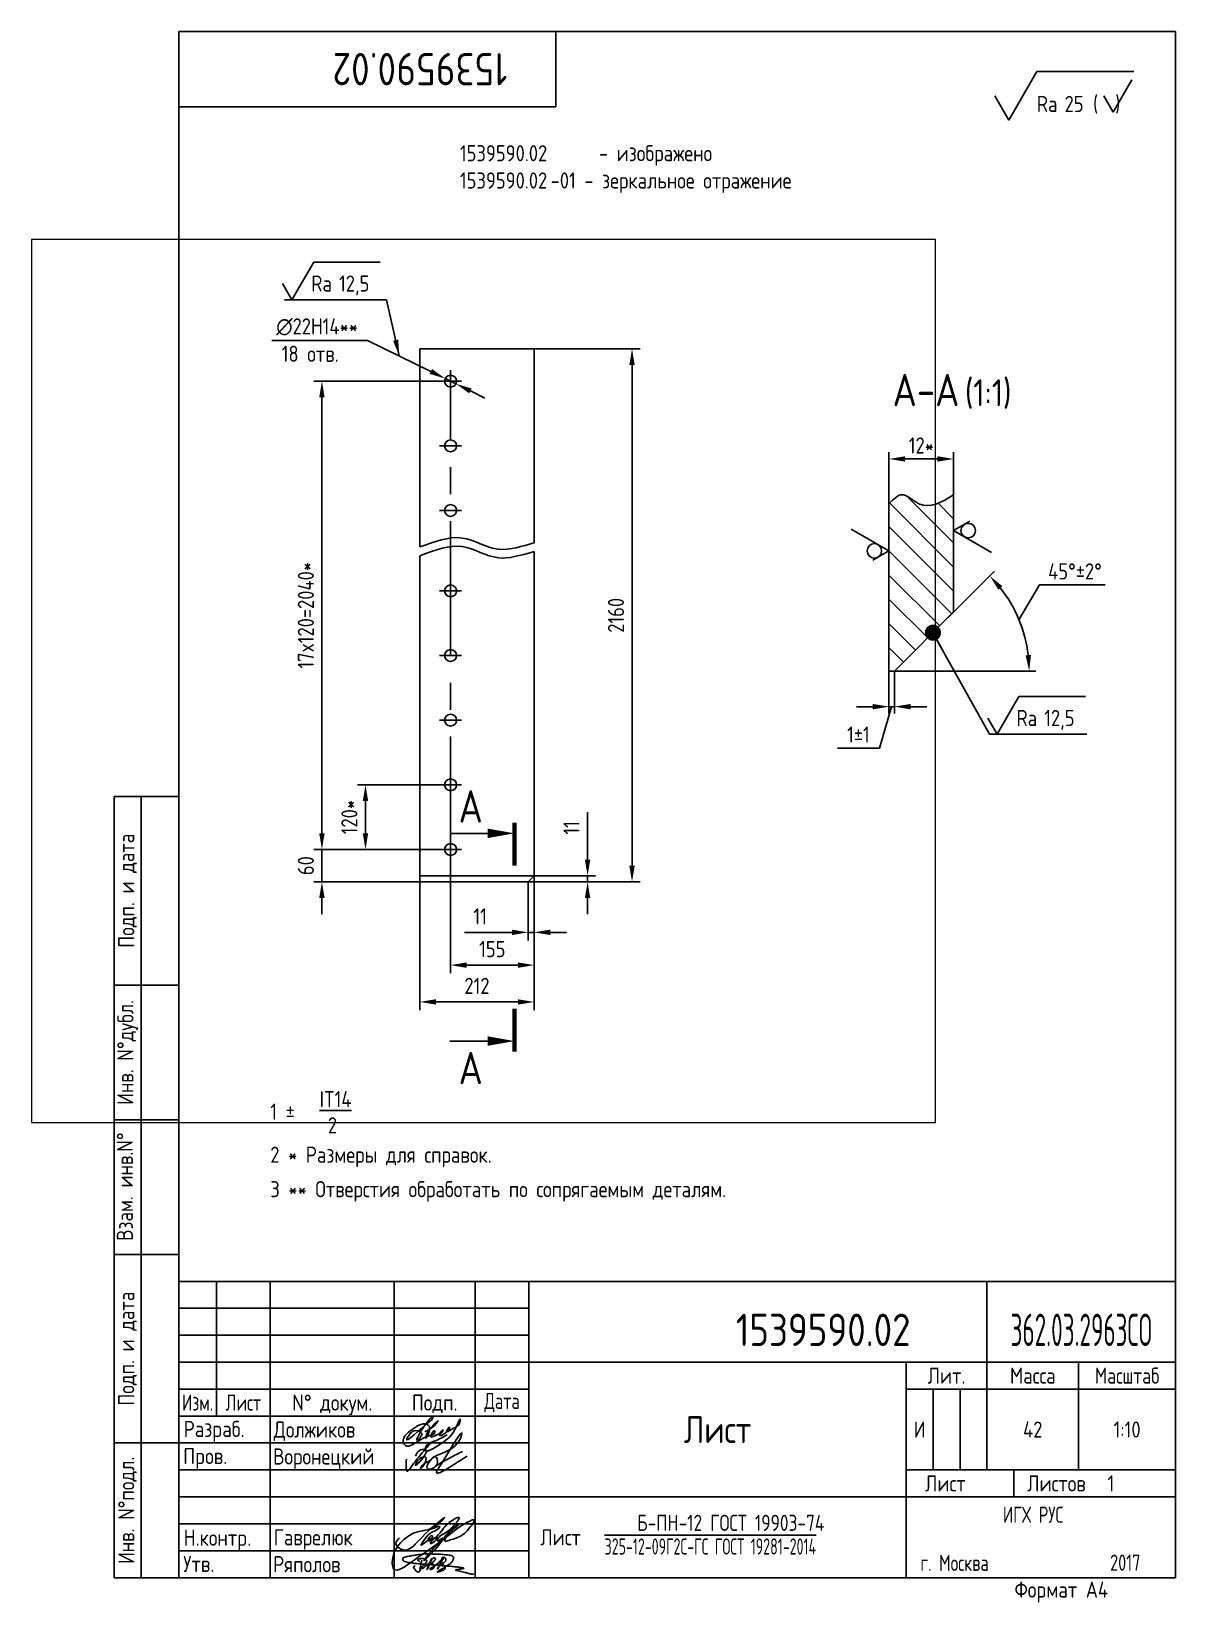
# Paper-space layout 'A4_protect' of a CAD drawing. Header units: millimetres. Extents: x -18 to 194, y 0 to 292.
# The model-space entities are those that its viewports show. They can reach past a viewport. Long polylines and large blocks are cut down to what shows.
import ezdxf
from ezdxf.enums import TextEntityAlignment as Align

# ---------------------------------------------------------------- set-up
doc = ezdxf.new("R2010")
doc.units = ezdxf.units.MM
doc.header["$LTSCALE"] = 2
doc.linetypes.add('CENTER', pattern=[2, 1.25, -0.25, 0.25, -0.25])
doc.layers.add('AM_VIEWS', color=1, linetype='Continuous', lineweight=25, plot=False)
for name, color, linetype in [('Bord', 1, 'Continuous'), ('Cen', 5, 'CENTER'), ('Cont', 6, 'Continuous'), ('Dim', 7, 'Continuous'), ('Hatch', 2, 'Continuous'), ('Text', 3, 'Continuous'), ('Textb', 6, 'Continuous'), ('Vporti', 7, 'Continuous')]:
    doc.layers.add(name, color=color, linetype=linetype)
doc.layers.get('Vporti').off()
doc.styles.add('Style1', font='romans.shx', dxfattribs={"width": 0.8})
doc.dimstyles.new('Anqular$2', dxfattribs={"dimtxt": 3, "dimasz": 3, "dimexe": 1.25, "dimexo": 0, "dimgap": 1, "dimtad": 2, "dimtoh": 1, "dimtxsty": 'Style1', "dimcen": 2.5, "dimclrt": 3, "dimadec": 0, "dimazin": 0, "dimtfac": 1, "dimtmove": 1, "dimatfit": 3, "dimfxl": 1, "dimarcsym": 0})
doc.dimstyles.new('DIA_2', dxfattribs={"dimscale": 2, "dimtxt": 3, "dimasz": 3, "dimexe": 0.18, "dimexo": 0.0625, "dimgap": 1, "dimtad": 1, "dimtih": 1, "dimtoh": 1, "dimdec": 0, "dimdsep": 46, "dimtxsty": 'Style1', "dimcen": 0, "dimclrt": 3, "dimadec": 0, "dimazin": 0, "dimtfac": 1, "dimtdec": 0, "dimtmove": 0, "dimatfit": 3, "dimfxl": 1, "dimtolj": 1, "dimarcsym": 0})
doc.dimstyles.new('Lin', dxfattribs={"dimtxt": 3, "dimasz": 3, "dimexe": 1.25, "dimexo": 0, "dimgap": 1, "dimtad": 1, "dimtoh": 1, "dimdec": 3, "dimtxsty": 'Style1', "dimcen": 2.5, "dimclrt": 3, "dimadec": 0, "dimazin": 0, "dimtfac": 1, "dimtdec": 3, "dimtmove": 0, "dimatfit": 3, "dimldrblk": 'DOT', "dimfxl": 1, "dimarcsym": 0})
doc.dimstyles.new('Lin$0', dxfattribs={"dimtxt": 3, "dimasz": 3, "dimexe": 1.25, "dimexo": 0, "dimgap": 1, "dimtad": 1, "dimtoh": 1, "dimtxsty": 'Style1', "dimcen": 2.5, "dimclrt": 3, "dimadec": 0, "dimazin": 0, "dimtfac": 1, "dimtmove": 0, "dimatfit": 3, "dimldrblk": 'NONE', "dimfxl": 1, "dimarcsym": 0})
doc.dimstyles.new('LIN10', dxfattribs={"dimscale": 10, "dimtxt": 3, "dimasz": 3, "dimexe": 1.5, "dimexo": 0, "dimgap": 1.48, "dimtad": 1, "dimdec": 1, "dimzin": 12, "dimdsep": 46, "dimtxsty": 'Style1', "dimcen": 0, "dimclrt": 3, "dimadec": 0, "dimazin": 0, "dimtfac": 1, "dimtdec": 1, "dimtmove": 0, "dimatfit": 0, "dimfxl": 1, "dimtolj": 1, "dimtzin": 12, "dimarcsym": 0})

# ---------------------------------------------------------------- blocks, each defined once
blk = doc.blocks.new('A4')
at = {"layer": 'Bord'}
for p, q in [((20, 55), (85, 55)), ((20, 50), (85, 50)), ((20, 45), (85, 45)), ((160, 40), (160, 25)), ((165, 40), (165, 25)), ((20, 30), (85, 30)), ((20, 25), (85, 25)), ((20, 20), (85, 20)), ((20, 15), (85, 15)), ((20, 10), (85, 10))]:
    blk.add_line(p, q, dxfattribs=at)
at = {"layer": 'Cont'}
for p, q in [((205, 292), (20, 292)), ((20, 292), (20, 5)), ((90, 278), (90, 292)), ((205, 292), (205, 5)), ((20, 278), (90, 278)), ((8, 5), (8, 150)), ((8, 150), (20, 150)), ((13, 5), (13, 150)), ((8, 115), (20, 115)), ((20, 90), (8, 90)), ((20, 65), (8, 65)), ((205, 60), (20, 60)), ((20, 60), (205, 60)), ((27, 60), (27, 35)), ((37, 60), (37, 5)), ((60, 5), (60, 60)), ((75, 60), (75, 5)), ((85, 5), (85, 60)), ((170, 60), (170, 25)), ((85, 45), (205, 45)), ((155, 5), (155, 45)), ((187, 25), (187, 45)), ((20, 40), (85, 40)), ((205, 40), (155, 40)), ((85, 35), (20, 35)), ((20, 30), (8, 30)), ((155, 25), (205, 25)), ((175, 25), (175, 20)), ((205, 20), (85, 20)), ((20, 5), (8, 5)), ((205, 5), (20, 5))]:
    blk.add_line(p, q, dxfattribs=at)
at = {"layer": 'Text', "style": 'Style1', "width": 0.8}
for s, p in [('Подп. и дата', (10.5, 132.5)), ('Инв. N%%dдубл.', (10.5, 102.5)), ('Взам. инв.N%%d ', (10, 78.38)), ('Подп. и дата', (10.5, 47.5)), ('Инв. N%%dподл.', (10.5, 17.5))]:
    blk.add_text(s, height=3, rotation=90, dxfattribs=at).set_placement(p, align=Align.MIDDLE)
at = {"layer": 'Text', "style": 'Style1'}
for s, width, p in [('Лит.', 0.8, (162.5, 42.5)), ('Масса', 0.8, (178.5, 42.5)), ('Масштаб', 0.75, (196, 42.5)), ('Изм.', 0.7, (23.5, 37.5)), ('Лист', 0.7, (32, 37.5)), ('N%%d докум.', 0.8, (48.5, 37.5)), ('Подп.', 0.8, (67.5, 37.5)), ('Лист', 0.8, (162.27, 22.5)), ('Листов', 0.8, (182.9, 22.5))]:
    blk.add_text(s, height=3, dxfattribs=dict(at, width=width)).set_placement(p, align=Align.MIDDLE_CENTER)
at = {"layer": 'Text', "style": 'Style1', "width": 0.7}
for s, p in [('Дата', (80, 37.5)), ('ИГХ РУС', (178.57, 16.69))]:
    blk.add_text(s, height=3, dxfattribs=at).set_placement(p, align=Align.MIDDLE)
at = {"layer": 'Text', "style": 'Style1'}
for s, width, p in [('Разpаб.', 0.8, (20.92, 31.1)), ('Пpов.', 0.8, (20.84, 26.08)), ('Н.контp.', 0.8, (20.92, 10.92)), ('Утв.', 0.8, (20.84, 6.06)), ('г. Москва', 0.7, (157.64, 6.25)), ('Фоpмат А4', 0.8, (175.11, 1.29))]:
    blk.add_text(s, height=3, dxfattribs=dict(at, width=width)).set_placement(p)
for tag, p, width in [('ФИО', (39, 31), 0.8), ('ФИО', (39, 26), 0.8), ('ГОСТ_СОРТАМЕНТА', (98.19, 14), 0.8), ('ФИО', (39, 11), 0.8), ('ФИО', (39, 6), 0.8), ('2017', (192.85, 6.29), 0.7)]:
    blk.add_attdef(tag, p, '', height=3, dxfattribs=dict(at, width=width))
at = {"layer": 'Text', "style": 'Style1', "width": 0.8}
for tag, p in [('И', (157.49, 32.5)), ('700', (178.5, 32.5)), ('1:20', (196, 32.5))]:
    blk.add_attdef(tag, text='', height=3, dxfattribs=at).set_placement(p, align=Align.MIDDLE)
blk.add_attdef('Сборочный_чертеж', text='', height=3, dxfattribs=at).set_placement((120, 21.3), align=Align.CENTER)
for tag, p in [('1', (171.12, 22.5)), ('2', (193, 22.5))]:
    blk.add_attdef(tag, text='', height=3, dxfattribs=at).set_placement(p, align=Align.MIDDLE_CENTER)
blk.add_attdef('ЛИСТ', text='', height=3, dxfattribs=at).set_placement((85.99, 12.5), align=Align.MIDDLE_LEFT)
at = {"layer": 'Text', "style": 'Style1', "width": 0.7}
blk.add_attdef('%%OГОСТ_ТЕХ._ТРЕБОВАНИЙ', text='', height=3, dxfattribs=at).set_placement((98.19, 8), align=Align.BOTTOM_LEFT)
at = {"layer": 'Textb', "style": 'Style1', "width": 0.8}
blk.add_attdef('1234567', (81, 290), '', height=6, rotation=180, dxfattribs=at)
blk.add_attdef('1234567', (123.4, 48), '', height=6, dxfattribs=at)
for tag, height, p in [('123ХЯ', 6, (183.62, 48)), ('НАИМЕНОВАНИЕ', 5, (120, 30))]:
    blk.add_attdef(tag, text='', height=height, dxfattribs=at).set_placement(p, align=Align.CENTER)
blk = doc.blocks.new('A$C314368CF')
at = {"layer": 'Text'}
for q in [(7.18, 6), (1.98, 3)]:
    blk.add_line((3.72, 0), q, dxfattribs=at)
at = {"layer": 'Text', "style": 'Style1', "width": 0.8}
blk.add_text('(  )', height=3, dxfattribs=at).set_placement((0, 0))
blk = doc.blocks.new('sherISO_17')
at = {"layer": 'Cont'}
for p, q in [((-30.94, -16.46), (-25.74, -7.46)), ((-25.74, -7.46), (-7.72, -7.46)), ((-30.94, -16.46), (-33.54, -11.96))]:
    blk.add_line(p, q, dxfattribs=at)
blk.add_blockref('A$C314368CF', (-15.31, -14.96))
at = {"layer": 'Textb', "style": 'Style1', "width": 0.8}
blk.add_text('Ra', height=3, dxfattribs=at).set_placement((-25.74, -14.96))
blk.add_attdef('25', (-20.6, -14.96), '', height=3, dxfattribs=at)
blk = doc.blocks.new('ZNAK22')
at = {"layer": 'Text', "style": 'Style1', "width": 0.8}
for s, p in [(' - изображено', (21.01, 5.57)), ('-01 - зеркальное отражение', (13.64, 0.51))]:
    blk.add_text(s, height=3, dxfattribs=at).set_placement(p)
for p in [(13.01, 5.57), (13.01, 0.51)]:
    blk.add_attdef('000000', text='', height=3, dxfattribs=at).set_placement(p, align=Align.RIGHT)
blk = doc.blocks.new('*D16')
at = {"layer": 'Defpoints', "color": 0, "transparency": 16777216}
for p in [(1587.76, -303.92), (1734.67, -303.92), (1734.67, -423.92)]:
    blk.add_point(p, dxfattribs=at)
at = {"layer": 'Dim', "color": 0, "lineweight": -2, "transparency": 16777216}
for p, q in [((1734.67, -303.92), (1572.76, -303.92)), ((1587.76, -393.92), (1587.76, -333.92)), ((1734.67, -423.92), (1572.76, -423.92))]:
    blk.add_line(p, q, dxfattribs=at)
at = {"layer": 'Dim', "color": 0, "transparency": 16777216}
for points in [[(1582.76, -333.92), (1592.76, -333.92), (1587.76, -303.92)], [(1582.76, -393.92), (1592.76, -393.92), (1587.76, -423.92)]]:
    blk.add_solid(points, dxfattribs=at)
at = {"layer": 'Dim', "color": 3, "transparency": 16777216, "insert": (1557.96, -363.92), "char_height": 30, "attachment_point": 5, "rotation": 90, "style": 'Style1'}
blk.add_mtext('\\A1;120*', dxfattribs=at)
blk = doc.blocks.new('*D17')
at = {"layer": 'Defpoints', "color": 0, "transparency": 16777216}
for p in [(1506.94, 445.32), (1734.67, 445.32), (1688.67, -423.92)]:
    blk.add_point(p, dxfattribs=at)
at = {"layer": 'Dim', "color": 0, "lineweight": -2, "transparency": 16777216}
for p, q in [((1734.67, 445.32), (1491.94, 445.32)), ((1506.94, -393.92), (1506.94, 415.32)), ((1688.67, -423.92), (1491.94, -423.92))]:
    blk.add_line(p, q, dxfattribs=at)
at = {"layer": 'Dim', "color": 0, "transparency": 16777216}
for points in [[(1501.94, 415.32), (1511.94, 415.32), (1506.94, 445.32)], [(1501.94, -393.92), (1511.94, -393.92), (1506.94, -423.92)]]:
    blk.add_solid(points, dxfattribs=at)
at = {"layer": 'Dim', "color": 3, "transparency": 16777216, "insert": (1477.14, 10.7), "char_height": 30, "attachment_point": 5, "rotation": 90, "style": 'Style1'}
blk.add_mtext('\\A1;17x120=2040*', dxfattribs=at)
blk = doc.blocks.new('*D18')
at = {"layer": 'Defpoints', "color": 0, "transparency": 16777216}
for p in [(1900.67, 505.32), (1889.67, -483.92), (2082.46, -483.92)]:
    blk.add_point(p, dxfattribs=at)
at = {"layer": 'Dim', "color": 0, "lineweight": -2, "transparency": 16777216}
for p, q in [((1900.67, 505.32), (2097.46, 505.32)), ((2082.46, 475.32), (2082.46, -453.92)), ((1889.67, -483.92), (2097.46, -483.92))]:
    blk.add_line(p, q, dxfattribs=at)
at = {"layer": 'Dim', "color": 0, "transparency": 16777216}
for points in [[(2077.46, 475.32), (2087.46, 475.32), (2082.46, 505.32)], [(2077.46, -453.92), (2087.46, -453.92), (2082.46, -483.92)]]:
    blk.add_solid(points, dxfattribs=at)
at = {"layer": 'Dim', "color": 3, "transparency": 16777216, "insert": (2052.66, 10.7), "char_height": 30, "attachment_point": 5, "rotation": 90, "style": 'Style1'}
blk.add_mtext('\\A1;2160', dxfattribs=at)
blk = doc.blocks.new('*D19')
at = {"layer": 'Defpoints', "color": 0, "transparency": 16777216}
for p in [(1506.94, -423.92), (1734.67, -423.92), (1688.67, -483.92)]:
    blk.add_point(p, dxfattribs=at)
at = {"layer": 'Dim', "color": 0, "lineweight": -2, "transparency": 16777216}
for p, q in [((1506.94, -393.92), (1506.94, -363.92)), ((1734.67, -423.92), (1491.94, -423.92)), ((1506.94, -483.92), (1506.94, -423.92)), ((1688.67, -483.92), (1491.94, -483.92)), ((1506.94, -513.92), (1506.94, -543.92))]:
    blk.add_line(p, q, dxfattribs=at)
at = {"layer": 'Dim', "color": 0, "transparency": 16777216}
for points in [[(1501.94, -393.92), (1511.94, -393.92), (1506.94, -423.92)], [(1501.94, -513.92), (1511.94, -513.92), (1506.94, -483.92)]]:
    blk.add_solid(points, dxfattribs=at)
at = {"layer": 'Dim', "color": 3, "transparency": 16777216, "insert": (1477.14, -453.92), "char_height": 30, "attachment_point": 5, "rotation": 90, "style": 'Style1'}
blk.add_mtext('\\A1;60', dxfattribs=at)
blk = doc.blocks.new('*D20')
at = {"layer": 'Defpoints', "color": 0, "transparency": 16777216}
for p in [(1745.67, -464.42), (1900.67, -472.92), (1745.67, -638.59)]:
    blk.add_point(p, dxfattribs=at)
at = {"layer": 'Dim', "color": 0, "lineweight": -2, "transparency": 16777216}
for p, q in [((1745.67, -464.42), (1745.67, -653.59)), ((1900.67, -472.92), (1900.67, -653.59)), ((1870.67, -638.59), (1775.67, -638.59))]:
    blk.add_line(p, q, dxfattribs=at)
at = {"layer": 'Dim', "color": 0, "transparency": 16777216}
for points in [[(1775.67, -633.59), (1775.67, -643.59), (1745.67, -638.59)], [(1870.67, -633.59), (1870.67, -643.59), (1900.67, -638.59)]]:
    blk.add_solid(points, dxfattribs=at)
at = {"layer": 'Dim', "color": 3, "transparency": 16777216, "insert": (1823.17, -608.79), "char_height": 30, "attachment_point": 5, "style": 'Style1'}
blk.add_mtext('\\A1;155', dxfattribs=at)
blk = doc.blocks.new('*D21')
at = {"layer": 'Defpoints', "color": 0, "transparency": 16777216}
for p in [(1900.67, -472.92), (1688.67, -483.92), (1900.67, -706.89)]:
    blk.add_point(p, dxfattribs=at)
at = {"layer": 'Dim', "color": 0, "lineweight": -2, "transparency": 16777216}
for p, q in [((1900.67, -472.92), (1900.67, -721.89)), ((1688.67, -483.92), (1688.67, -721.89)), ((1718.67, -706.89), (1870.67, -706.89))]:
    blk.add_line(p, q, dxfattribs=at)
at = {"layer": 'Dim', "color": 0, "transparency": 16777216}
for points in [[(1718.67, -701.89), (1718.67, -711.89), (1688.67, -706.89)], [(1870.67, -701.89), (1870.67, -711.89), (1900.67, -706.89)]]:
    blk.add_solid(points, dxfattribs=at)
at = {"layer": 'Dim', "color": 3, "transparency": 16777216, "insert": (1794.67, -677.09), "char_height": 30, "attachment_point": 5, "style": 'Style1'}
blk.add_mtext('\\A1;212', dxfattribs=at)
blk = doc.blocks.new('*D22')
at = {"layer": 'Defpoints', "color": 0, "transparency": 16777216}
for p in [(1735.8, 450.18), (1755.53, 440.46)]:
    blk.add_point(p, dxfattribs=at)
at = {"layer": 'Dim', "color": 0, "lineweight": -2, "transparency": 16777216}
for p, q in [((1413.83, 521.08), (1591.83, 521.08)), ((1591.83, 521.08), (1708.88, 463.43)), ((1755.53, 440.46), (1735.8, 450.18)), ((1782.45, 427.2), (1809.36, 413.95))]:
    blk.add_line(p, q, dxfattribs=at)
at = {"layer": 'Dim', "color": 0, "transparency": 16777216}
for points in [[(1711.09, 467.92), (1706.67, 458.94), (1735.8, 450.18)], [(1784.66, 431.69), (1780.24, 422.72), (1755.53, 440.46)]]:
    blk.add_solid(points, dxfattribs=at)
at = {"layer": 'Dim', "color": 3, "transparency": 16777216, "insert": (1497.83, 546.08), "char_height": 30, "attachment_point": 5, "style": 'Style1'}
blk.add_mtext('\\A1;∅22H14**', dxfattribs=at)
blk = doc.blocks.new('sherISO_01')
at = {"layer": 'Text'}
blk.add_line((4.041, 7), (16.364, 7), dxfattribs=at)
blk.add_lwpolyline([(-1.732, 3), (0, 0), (4.041, 7)], dxfattribs=at)
at = {"layer": 'Text', "style": 'Style1', "width": 0.8}
blk.add_text('Ra', height=3, dxfattribs=at).set_placement((3.584, 1.5))
blk.add_attdef('12,5', (8.727, 1.5), '', height=3, dxfattribs=at)
blk = doc.blocks.new('sherISO_09')
at = {"layer": 'Text'}
for q in [(4.04, 7), (-1.73, 3)]:
    blk.add_line((0, 0), q, dxfattribs=at)
blk.add_circle((0, 2.71), 1.35, dxfattribs=at)
blk = doc.blocks.new('razrez03')
at = {"layer": 'Text', "const_width": 0.8}
blk.add_lwpolyline([(0, 1.997), (0, -6.003)], dxfattribs=at)
at = {"layer": 'Text'}
blk.add_lwpolyline([(0, 0, 0, 1.76, 0), (5, 0, 1.76, 1.76, 0)], format="xyseb", dxfattribs=at)
blk.add_lwpolyline([(12, 0), (5, 0)], dxfattribs=at)
at = {"layer": 'Textb', "style": 'Style1', "width": 0.8}
blk.add_attdef('A', (6.5, 2), '', height=6, dxfattribs=at)
blk = doc.blocks.new('*D23')
at = {"layer": 'Defpoints', "color": 0, "transparency": 16777216}
for p in [(2656.55, 104), (2657.55, 104), (2657.55, 97.42)]:
    blk.add_point(p, dxfattribs=at)
at = {"layer": 'Dim', "color": 0, "lineweight": -2, "transparency": 16777216}
for p, q in [((2656.55, 104), (2656.55, 96.17)), ((2657.55, 104), (2657.55, 96.17)), ((2653.55, 97.42), (2650.55, 97.42)), ((2657.05, 97.42), (2654.8, 89.75)), ((2656.55, 97.42), (2657.55, 97.42)), ((2656.55, 97.42), (2657.55, 97.42)), ((2660.55, 97.42), (2663.55, 97.42)), ((2654.8, 89.75), (2646.97, 89.75))]:
    blk.add_line(p, q, dxfattribs=at)
at = {"layer": 'Dim', "color": 0, "transparency": 16777216}
for points in [[(2653.55, 97.92), (2653.55, 96.92), (2656.55, 97.42)], [(2660.55, 97.92), (2660.55, 96.92), (2657.55, 97.42)]]:
    blk.add_solid(points, dxfattribs=at)
at = {"layer": 'Dim', "color": 3, "transparency": 16777216, "insert": (2650.88, 92.25), "char_height": 3, "attachment_point": 5, "style": 'Style1'}
blk.add_mtext('1%%p1', dxfattribs=at)
blk = doc.blocks.new('_Dot')
at = {"color": 0, "linetype": 'ByBlock', "lineweight": -2}
blk.add_line((-0.5, 0), (-1, 0), dxfattribs=at)
at = {"color": 0, "linetype": 'ByBlock', "const_width": 0.5}
blk.add_lwpolyline([(-0.25, 0, 1), (0.25, 0, 1)], format="xyb", close=True, dxfattribs=at)
blk = doc.blocks.new('*D24')
at = {"layer": 'Defpoints', "color": 0, "transparency": 16777216}
for p in [(2667.55, 114), (2681.73, 110.47), (2655.55, 104), (2657.55, 104), (2657.55, 104)]:
    blk.add_point(p, dxfattribs=at)
at = {"layer": 'Dim', "color": 0, "lineweight": -2, "transparency": 16777216}
for p, q in [((2667.55, 114), (2676.13, 122.57)), ((2680.67, 113.57), (2684.48, 120.04)), ((2684.48, 120.04), (2696.68, 120.04)), ((2657.55, 104), (2683.83, 104))]:
    blk.add_line(p, q, dxfattribs=at)
blk.add_arc((2657.55, 104), 25.02, 6.8732, 38.1268, dxfattribs=at)
at = {"layer": 'Dim', "color": 0, "transparency": 16777216}
for points in [[(2676.87, 119.11), (2677.61, 119.78), (2675.25, 121.69)], [(2682.9, 107.02), (2681.9, 106.96), (2682.58, 104)]]:
    blk.add_solid(points, dxfattribs=at)
at = {"layer": 'Dim', "color": 3, "transparency": 16777216, "insert": (2691.08, 122.54), "char_height": 3, "attachment_point": 5, "style": 'Style1'}
blk.add_mtext('45°%%p2%%d', dxfattribs=at)
blk = doc.blocks.new('ZNAK02')
at = {"layer": 'Textb', "style": 'Style1', "width": 0.8}
blk.add_attdef('А-А', text='', height=6, dxfattribs=at).set_placement((13.92, -0.06), align=Align.RIGHT)
blk.add_attdef('SC(1)', (14.94, -0.06), '', height=5, dxfattribs=at)
blk = doc.blocks.new('*D26')
at = {"layer": 'Defpoints', "color": 0, "transparency": 16777216}
for p in [(2668.55, 143.4), (2656.55, 135.05), (2668.55, 135.05)]:
    blk.add_point(p, dxfattribs=at)
at = {"layer": 'Dim', "color": 0, "lineweight": -2, "transparency": 16777216}
for p, q in [((2656.55, 135.05), (2656.55, 144.65)), ((2659.55, 143.4), (2665.55, 143.4)), ((2668.55, 135.05), (2668.55, 144.65))]:
    blk.add_line(p, q, dxfattribs=at)
at = {"layer": 'Dim', "color": 0, "transparency": 16777216}
for points in [[(2659.55, 143.9), (2659.55, 142.9), (2656.55, 143.4)], [(2665.55, 143.9), (2665.55, 142.9), (2668.55, 143.4)]]:
    blk.add_solid(points, dxfattribs=at)
at = {"layer": 'Dim', "color": 3, "transparency": 16777216, "insert": (2662.55, 145.9), "char_height": 3, "attachment_point": 5, "style": 'Style1'}
blk.add_mtext('12*', dxfattribs=at)
blk = doc.blocks.new('_None')
blk = doc.blocks.new('*D27')
at = {"layer": 'Defpoints', "color": 0, "transparency": 16777216}
for p in [(1889.67, -483.92), (1900.67, -483.92), (1900.67, -577.71)]:
    blk.add_point(p, dxfattribs=at)
at = {"layer": 'Dim', "color": 0, "lineweight": -2, "transparency": 16777216}
for p, q in [((1889.67, -483.92), (1889.67, -592.71)), ((1900.67, -483.92), (1900.67, -592.71)), ((1859.67, -577.71), (1771.49, -577.71)), ((1900.67, -577.71), (1889.67, -577.71)), ((1930.67, -577.71), (1960.67, -577.71))]:
    blk.add_line(p, q, dxfattribs=at)
at = {"layer": 'Dim', "color": 0, "transparency": 16777216}
for points in [[(1859.67, -572.71), (1859.67, -582.71), (1889.67, -577.71)], [(1930.67, -572.71), (1930.67, -582.71), (1900.67, -577.71)]]:
    blk.add_solid(points, dxfattribs=at)
at = {"layer": 'Dim', "color": 3, "transparency": 16777216, "insert": (1800.58, -547.91), "char_height": 30, "attachment_point": 5, "style": 'Style1'}
blk.add_mtext('\\A1;11', dxfattribs=at)
blk = doc.blocks.new('*D28')
at = {"layer": 'Defpoints', "color": 0, "transparency": 16777216}
for p in [(1900.67, -472.92), (1999.95, -472.92), (1900.67, -483.92)]:
    blk.add_point(p, dxfattribs=at)
at = {"layer": 'Dim', "color": 0, "lineweight": -2, "transparency": 16777216}
for p, q in [((1999.95, -442.92), (1999.95, -354.74)), ((1900.67, -472.92), (2014.95, -472.92)), ((1999.95, -483.92), (1999.95, -472.92)), ((1900.67, -483.92), (2014.95, -483.92)), ((1999.95, -513.92), (1999.95, -543.92))]:
    blk.add_line(p, q, dxfattribs=at)
at = {"layer": 'Dim', "color": 0, "transparency": 16777216}
for points in [[(1994.95, -442.92), (2004.95, -442.92), (1999.95, -472.92)], [(1994.95, -513.92), (2004.95, -513.92), (1999.95, -483.92)]]:
    blk.add_solid(points, dxfattribs=at)
at = {"layer": 'Dim', "color": 3, "transparency": 16777216, "insert": (1970.15, -383.83), "char_height": 30, "attachment_point": 5, "rotation": 90, "style": 'Style1'}
blk.add_mtext('\\A1;11', dxfattribs=at)

msp = doc.modelspace()

# ---------------------------------------------------------------- hatches: boundary and pattern name
at = {"layer": 'Hatch'}
h = msp.add_hatch(dxfattribs=at)
h.set_pattern_fill('ANSI31', color=256, angle=-90, style=0)
h.set_pattern_definition([(315, (2430.2635, 1371.895), (2.245064, 2.245064), [])])
edge = h.paths.add_edge_path()
edge.add_spline(control_points=[(2668.5548, 136.7289), (2666.3544, 135.4115), (2662.9722, 133.3865), (2659.0902, 137.768), (2657.3449, 135.8941), (2656.5548, 135.0458)], knot_values=[0, 0, 0, 0, 6.65376529, 10.22741478, 13.1833121, 13.1833121, 13.1833121, 13.1833121], degree=3, periodic=0)
edge.add_line((2656.5548, 135.0458), (2656.5548, 103.9952))
edge.add_line((2656.5548, 103.9952), (2657.5548, 103.9952))
edge.add_line((2657.5548, 103.9952), (2668.5548, 114.9952))
edge.add_line((2668.5548, 114.9952), (2668.5548, 136.7289))

# ---------------------------------------------------------------- linework, layer by layer
at = {"layer": 'Bord'}
for points, knots in [([(1688.6651, 137.6109), (1714.9826, 146.5299), (1764.2796, 167.7999), (1833.1735, 121.916), (1878.4665, 139.4342), (1900.6651, 144.9513)], [0.03185764, 0.03185764, 0.03185764, 0.03185764, 80.75799337, 151.24607191, 218.99962633, 218.99962633, 218.99962633, 218.99962633]), ([(1688.6651, 121.4151), (1718.4418, 131.9683), (1765.9494, 150.709), (1830.6592, 107.6307), (1873.2408, 121.5518), (1900.6651, 128.9772)], [5.308887, 5.308887, 5.308887, 5.308887, 80.72770985, 151.21578838, 210.98178303, 210.98178303, 210.98178303, 210.98178303]), ([(2656.5548, 135.0458), (2657.3449, 135.8941), (2659.0902, 137.768), (2662.9722, 133.3865), (2666.3544, 135.4115), (2668.5548, 136.7289)], [0, 0, 0, 0, 2.95589732, 6.52954681, 13.1833121, 13.1833121, 13.1833121, 13.1833121])]:
    msp.add_open_spline(points, degree=3, knots=knots, dxfattribs=at)
at = {"layer": 'Cen'}
for p, q in [((1745.6651, -464.4152), (1745.6651, 465.8158)), ((1725.1651, 445.3158), (1766.1651, 445.3158)), ((1725.1651, 325.3158), (1766.1651, 325.3158)), ((1725.1651, 205.3158), (1766.1651, 205.3158)), ((1725.1651, 56.0848), (1766.1651, 56.0848)), ((1725.1651, -63.9152), (1766.1651, -63.9152)), ((1725.1651, -183.9152), (1766.1651, -183.9152)), ((1725.1651, -303.9152), (1766.1651, -303.9152)), ((1725.1651, -423.9152), (1766.1651, -423.9152))]:
    msp.add_line(p, q, dxfattribs=at)
at = {"layer": 'Cont'}
for p, q in [((1688.6651, 505.3158), (1688.6651, 137.6109)), ((1688.6651, 505.3158), (1900.6651, 505.3158)), ((1900.6651, 505.3158), (1900.6651, 144.9513)), ((2656.5548, 135.0458), (2656.5548, 103.9952)), ((2668.5548, 136.7289), (2668.5548, 114.9952)), ((1900.6651, 128.9772), (1900.6651, -472.9152)), ((1688.6651, -483.9152), (1688.6651, 121.4151)), ((2657.5548, 103.9952), (2668.5548, 114.9952)), ((2656.5548, 103.9952), (2657.5548, 103.9952)), ((2656.5548, 103.9952), (2657.5548, 103.9952)), ((1900.6651, -472.9152), (1688.6651, -472.9152)), ((1889.6651, -483.9152), (1900.6651, -472.9152)), ((1688.6651, -483.9152), (1889.6651, -483.9152))]:
    msp.add_line(p, q, dxfattribs=at)
for centre in [(1745.6651, 445.3158), (1745.6651, 325.3158), (1745.6651, 205.3158), (1745.6651, 56.0848), (1745.6651, -63.9152), (1745.6651, -183.9152), (1745.6651, -303.9152), (1745.6651, -423.9152)]:
    msp.add_circle(centre, 11, dxfattribs=at)

# ---------------------------------------------------------------- block references
for p, rotation in [((2668.5548, 130.1017), 270), ((2656.5548, 126.3448), 90)]:
    msp.add_blockref('sherISO_09', p, dxfattribs=dict(rotation=rotation))
at = {"layer": 'Dim'}
msp.add_blockref('sherISO_01', (2676.6398, 92.3172), dxfattribs=at).add_auto_attribs({'12,5': '12,5'})
ref = msp.add_blockref('razrez03', (1864.3744, -393.9543), dxfattribs=dict(at, xscale=-10, yscale=10, zscale=10))
ref.add_attrib('A', 'A', (1760.5173, -373.9543), dxfattribs={"layer": 'Textb', "height": 60, "style": 'Style1', "width": 0.8})
ref = msp.add_blockref('razrez03', (1864.3744, -779.5207), dxfattribs=dict(at, xscale=10, yscale=10, zscale=10, rotation=180))
ref.add_attrib('A', 'A', (1760.5173, -859.5207), dxfattribs={"layer": 'Textb', "height": 60, "style": 'Style1', "width": 0.8})
at = {"layer": 'Hatch', "xscale": 10, "yscale": 10, "zscale": 10}
msp.add_blockref('sherISO_01', (1451.4, 596.4852), dxfattribs=at).add_auto_attribs({'12,5': '12,5'})
at = {"layer": 'Textb'}
msp.add_blockref('ZNAK02', (2655.7052, 153.257, 0), dxfattribs=at).add_auto_attribs({'А-А': 'A-A', 'SC(1)': '(1:1)'})

# ---------------------------------------------------------------- texts
at = {"layer": 'Hatch', "color": 3, "style": 'Style1', "width": 0.8}
msp.add_text('18 отв.', height=30, dxfattribs=at).set_placement((1432.3335, 481.141))

# ---------------------------------------------------------------- dimensions: what is measured, and where the dimension line sits
at = {"layer": 'Dim'}
dim = msp.add_diameter_dim_2p(p1=(1755.5333, 440.4558), p2=(1735.7969, 450.1757), text='<>H14**', dimstyle='DIA_2', override={"dimscale": 10}, dxfattribs=at)
dim.commit()
dim.dimension.update_dxf_attribs({"geometry": '*D22', "text_midpoint": (1497.8329, 521.0761), "dimtype": 163})
for base, p1, p2, text, picture, middle in [((2082.4559, -483.9152), (1900.6651, 505.3158), (1889.6651, -483.9152), '2160', '*D18', (2052.6559, 10.7003)), ((1506.9373, 445.3158), (1688.6651, -423.9152), (1734.6651, 445.3158), '17x120=2040*', '*D17', (1477.1373, 10.7003)), ((1587.7586, -303.9152), (1734.6651, -423.9152), (1734.6651, -303.9152), '<>*', '*D16', (1557.9586, -363.9152))]:
    dim = msp.add_linear_dim(base=base, p1=p1, p2=p2, angle=90, text=text, dimstyle='LIN10', dxfattribs=at)
    dim.commit()
    dim.dimension.update_dxf_attribs({"geometry": picture, "text_midpoint": middle})
dim = msp.add_linear_dim(base=(2668.5548, 143.4012), p1=(2656.5548, 135.0458), p2=(2668.5548, 135.0458), text='<>*', dimstyle='Lin$0', dxfattribs=at)
dim.commit()
dim.dimension.update_dxf_attribs({"geometry": '*D26', "text_midpoint": (2662.5548, 145.9012)})
dim = msp.add_angular_dim_2l(base=(2681.7253, 110.4716), line1=((2655.5548, 103.9952), (2657.5548, 103.9952)), line2=((2657.5548, 103.9952), (2667.5548, 113.9952)), text='<>%%p2%%d', dimstyle='Anqular$2', override={"dimtmove": 1}, dxfattribs=at)
dim.commit()
dim.dimension.update_dxf_attribs({"geometry": '*D24', "text_midpoint": (2691.078, 122.5438), "dimtype": 162})
dim = msp.add_linear_dim(base=(2657.5548, 97.4167), p1=(2656.5548, 103.9952), p2=(2657.5548, 103.9952), text='<>%%p1', dimstyle='Lin', override={"dimtp": 1, "dimtm": 2, "dimtmove": 1}, dxfattribs=at)
dim.commit()
dim.dimension.update_dxf_attribs({"geometry": '*D23', "text_midpoint": (2653.7978, 89.7533), "dimtype": 160})
dim = msp.add_linear_dim(base=(1999.9544, -472.9152), p1=(1900.6651, -483.9152), p2=(1900.6651, -472.9152), angle=90, dimstyle='LIN10', dxfattribs=at)
dim.commit()
dim.dimension.update_dxf_attribs({"geometry": '*D28', "text_midpoint": (1970.1544, -383.8295)})
dim = msp.add_linear_dim(base=(1506.9373, -423.9152), p1=(1688.6651, -483.9152), p2=(1734.6651, -423.9152), angle=90, dimstyle='LIN10', dxfattribs=at)
dim.commit()
dim.dimension.update_dxf_attribs({"geometry": '*D19', "text_midpoint": (1506.9373, -453.9152), "dimtype": 160})
for base, p1, p2, picture, middle in [((1745.6651, -638.5852), (1900.6651, -472.9152), (1745.6651, -464.4152), '*D20', (1823.1651, -638.5852)), ((1900.6651, -577.7129), (1889.6651, -483.9152), (1900.6651, -483.9152), '*D27', (1800.5794, -577.7129))]:
    dim = msp.add_linear_dim(base=base, p1=p1, p2=p2, dimstyle='LIN10', dxfattribs=at)
    dim.commit()
    dim.dimension.update_dxf_attribs({"geometry": picture, "text_midpoint": middle, "dimtype": 160})
dim = msp.add_linear_dim(base=(1900.6651, -706.8894), p1=(1688.6651, -483.9152), p2=(1900.6651, -472.9152), dimstyle='LIN10', dxfattribs=at)
dim.commit()
dim.dimension.update_dxf_attribs({"geometry": '*D21', "text_midpoint": (1794.6651, -677.0894)})

# ---------------------------------------------------------------- leaders
for points, dimstyle in [([(1650.3583, 492.2531), (1627.0608, 596.4852), (1437.7543, 596.4852)], 'LIN10'), ([(2664.7079, 111.1483), (2675.2273, 92.3335), (2693.3007, 92.3335)], 'Lin')]:
    msp.add_leader(points, dimstyle=dimstyle, dxfattribs=at)

psp = doc.layouts.new('A4_protect')

# ---------------------------------------------------------------- linework, layer by layer
at = {"layer": 'Cont'}
psp.add_line((194.24, 292), (194.24, 5), dxfattribs=at)
at = {"layer": 'Text'}
for points, knots in [([(53.45, 30.75), (53.87, 31.66), (54.4, 32.84), (56.67, 35.41), (56.22, 34.25), (54.72, 33.22), (50.51, 29.11), (52.16, 31.85), (53.14, 32.53), (54.7, 31.84), (54.07, 31.04), (53.55, 30.35), (53.38, 30.61), (53.42, 30.7), (53.45, 30.75)], [0, 0, 0, 0, 4.062617, 5.226919, 5.800291, 6.663227, 11.774431, 12.938639, 14.11351, 15.354081, 16.396133, 16.918576, 17.03251, 17.182794, 17.182794, 17.182794, 17.182794]), ([(59.09, 31.53), (58.33, 31.11), (57.02, 30.39), (55.15, 29.8), (54.82, 27.87), (59.75, 30.97), (60.08, 31.58), (61.49, 34.61), (61.46, 33.17), (60.58, 33.05), (58.39, 31.57), (59.7, 33.32), (59.17, 31.81), (56.65, 30.7), (58.54, 32.87), (57.99, 31.67), (57.26, 31.7), (55.4, 30.46), (56.74, 32.72), (56.86, 31.63), (54.95, 31.19), (53.68, 30.35), (51.53, 29), (50.48, 30.74), (51.99, 32.15), (53.4, 33.12), (54.67, 33.75), (55.64, 33.34), (56.05, 32.35), (54.75, 30.04), (55.44, 32.32), (56.05, 32.77), (57.7, 34.59), (56.71, 33.13), (55.98, 32.59), (55.17, 32.2), (54.93, 32.08)], [0, 0, 0, 0, 2.703743, 4.672825, 5.02799, 7.955933, 13.437489, 13.883188, 14.189441, 16.413959, 17.478513, 18.47964, 18.959294, 20.910841, 22.003091, 22.470554, 23.533771, 24.710748, 26.01626, 26.201331, 27.488187, 30.382065, 32.258784, 33.069724, 35.439902, 37.010787, 38.612861, 39.32109, 39.818865, 41.83144, 42.782113, 44.494961, 45.867914, 46.467245, 48.290622, 49.101188, 49.101188, 49.101188, 49.101188]), ([(53.18, 27.56), (53.34, 27.93), (53.65, 28.68), (56.16, 29.24), (54.35, 26.79), (52.83, 25.46), (53.88, 27.45), (56.03, 27.53), (53.56, 24.23), (54.62, 26.44), (55.78, 26.33), (56.75, 27.83), (57.59, 26.46), (56.76, 25.12), (54.73, 25.12), (56.31, 27.52), (58.71, 28.19), (61.08, 29.48), (62.58, 33.91), (58.79, 27.37), (56.13, 23.23), (59.6, 25.5), (62.74, 27.56)], [0, 0, 0, 0, 1.213353, 2.399709, 5.497648, 5.861317, 7.611627, 8.43806, 10.837371, 11.583123, 13.461301, 14.534506, 15.162086, 17.217848, 17.944717, 20.123775, 21.948027, 26.460707, 27.144718, 34.52243, 35.159468, 41.304292, 41.304292, 41.304292, 41.304292]), ([(51.49, 27), (51.45, 26.55), (51.38, 25.88), (51.54, 24.34), (52.87, 26.24), (54, 27.67), (55.38, 29.28), (56.19, 30.22)], [0, 0, 0, 0, 1.523947, 2.237958, 3.351836, 5.856423, 9.374056, 9.374056, 9.374056, 9.374056]), ([(61.92, 28.45), (61.15, 28.06), (59.43, 27.18), (57.76, 26.23), (56.84, 25.7)], [0, 0, 0, 0, 2.587978, 5.77327, 5.77327, 5.77327, 5.77327]), ([(50.23, 12.37), (49.89, 12.06), (49.01, 11.25), (51.4, 9.39), (54.53, 12.65), (56.03, 14.26), (58.92, 16.48), (57.02, 14.4), (55.6, 13.88), (52.91, 13.5), (50.61, 11.83), (48.87, 9.79), (48.73, 5.27), (54.88, 9.64), (58.63, 12.25), (61.92, 14.95), (64.59, 16.08), (62.27, 12.75), (60.98, 12.44), (57.66, 11.37), (59.93, 13.81), (62, 15.52), (59.31, 13.72), (58.21, 11.62), (53.42, 6.49), (56.02, 9.97), (59.14, 13.19), (57.01, 11.39), (57.56, 12.72), (58.72, 13.25), (59.9, 14.1), (62.16, 16.95), (58.54, 14.84), (58.25, 13.54), (55.2, 10.94), (56.82, 11.63), (57.42, 12.85), (56.36, 12.07), (55.06, 11.54), (56.12, 13.19), (56.47, 12.47), (55.4, 12.01), (53.6, 10.26), (55.09, 12.5), (56, 13.46), (57.16, 13.77), (58.12, 14.81), (56.87, 14.33), (55.83, 13.92)], [0, 0, 0, 0, 1.17994, 3.087717, 5.863103, 12.338328, 12.854096, 14.088578, 16.834551, 19.302558, 21.570562, 25.210018, 27.650956, 31.348291, 40.129863, 44.562748, 45.223917, 46.979401, 51.214655, 52.099288, 55.323111, 56.227801, 58.471865, 60.028126, 65.752911, 68.466223, 71.038525, 71.934922, 72.780229, 73.495807, 76.028152, 77.999346, 80.11892, 83.1954, 85.334448, 86.270878, 87.060466, 88.110212, 88.803314, 89.989889, 90.197567, 90.706974, 92.884587, 94.19917, 96.055742, 97.375783, 97.753899, 99.636325, 99.636325, 99.636325, 99.636325]), ([(53.98, 7.99), (53.93, 8), (53.85, 8.03), (53.75, 8.12), (53.66, 8.19), (53.6, 8.31), (53.68, 8.39), (53.8, 8.46), (53.97, 8.51), (54.17, 8.54), (54.41, 8.57), (54.63, 8.54), (54.86, 8.49), (55.06, 8.4), (55.26, 8.25), (55.27, 8.04), (55.19, 7.88), (55.09, 7.72), (54.98, 7.56), (54.84, 7.4), (54.7, 7.24), (54.56, 7.14), (54.44, 7.04), (54.3, 6.98), (54.16, 6.92), (54.05, 6.86), (53.97, 6.83), (53.93, 6.77), (54, 6.72), (54.08, 6.71), (54.21, 6.69), (54.36, 6.69), (54.53, 6.74), (54.73, 6.81), (54.91, 6.96), (55.07, 7.13), (55.25, 7.27), (55.4, 7.43), (55.55, 7.55), (55.65, 7.66), (55.74, 7.76), (55.87, 7.91), (56, 8.15), (56.09, 8.3), (56.16, 8.58), (56.04, 8.28), (56.01, 8.06), (55.85, 7.71), (55.76, 7.43), (55.67, 7.19), (55.56, 6.93), (55.48, 6.74), (55.27, 6.39), (55.43, 6.79), (55.52, 7.07), (55.69, 7.36), (55.82, 7.62), (55.89, 7.81), (56, 8.02), (56.13, 8.2), (56.21, 8.37), (56.33, 8.5), (56.46, 8.66), (56.66, 8.72), (56.83, 8.65), (56.89, 8.49), (56.84, 8.32), (56.71, 8.13), (56.51, 7.99), (56.36, 7.84), (56.21, 7.78), (56.12, 7.74), (55.93, 7.71), (56.16, 7.69), (56.29, 7.62), (56.45, 7.55), (56.56, 7.41), (56.66, 7.29), (56.7, 7.16), (56.7, 6.99), (56.61, 6.82), (56.44, 6.68), (56.22, 6.56), (56.04, 6.48), (55.83, 6.54), (55.94, 6.72), (56.09, 6.78), (56.25, 6.89), (56.42, 6.98), (56.55, 7.08), (56.67, 7.15), (56.76, 7.23), (56.86, 7.3), (56.96, 7.39), (57.09, 7.49), (57.27, 7.64), (57.46, 7.81), (57.64, 7.99), (57.79, 8.11), (57.92, 8.23), (58.01, 8.36), (58.13, 8.46), (58.23, 8.59), (58.29, 8.7), (58.29, 8.89), (58.15, 8.7), (58.09, 8.56), (57.99, 8.31), (57.91, 8.08), (57.81, 7.84), (57.74, 7.6), (57.64, 7.4), (57.54, 7.17), (57.48, 6.96), (57.41, 6.76), (57.37, 6.65), (57.2, 6.61), (57.43, 6.95), (57.56, 7.16), (57.74, 7.49), (57.86, 7.7), (57.99, 7.94), (58.14, 8.22), (58.28, 8.51), (58.41, 8.69), (58.6, 8.8), (58.76, 8.63), (58.81, 8.43), (58.8, 8.24), (58.75, 8.07), (58.64, 7.95), (58.5, 7.84), (58.34, 7.73), (58.18, 7.65), (58.02, 7.61), (57.92, 7.59), (57.7, 7.6), (57.88, 7.56), (57.96, 7.52), (58.08, 7.5), (58.2, 7.45), (58.33, 7.43), (58.43, 7.34), (58.51, 7.24), (58.59, 7.13), (58.64, 7.01), (58.68, 6.88), (58.69, 6.75), (58.67, 6.61), (58.56, 6.5), (58.41, 6.39), (58.21, 6.35), (58, 6.27), (57.78, 6.17), (57.52, 6.1), (57.37, 6.06), (57.23, 6.04), (57.33, 6.2), (57.42, 6.26), (57.62, 6.4), (57.87, 6.5), (58.14, 6.66), (58.36, 6.78), (58.51, 6.85), (58.65, 6.94), (58.8, 7.05), (59.02, 7.2), (59.29, 7.38), (59.55, 7.56), (59.78, 7.74), (59.91, 7.91), (60.04, 8.06), (60.11, 8.22), (60.18, 8.36), (60.23, 8.54), (60.26, 8.75), (60.02, 9.1), (59.48, 9.21), (58.9, 9.25), (58.38, 9.28), (57.87, 9.35), (57.38, 9.37), (56.9, 9.36), (56.48, 9.4), (56.09, 9.4), (55.77, 9.43), (55.46, 9.45), (55.12, 9.43), (54.78, 9.41), (54.42, 9.35), (54.03, 9.29), (53.67, 9.28), (53.34, 9.23), (52.99, 9.14), (52.59, 9.15), (52.19, 8.99), (51.77, 8.97), (51.39, 8.86), (51.06, 8.81), (50.84, 8.67), (50.78, 8.44), (50.83, 8.22), (51.07, 8), (51.4, 7.95), (51.81, 7.82), (52.29, 7.77), (52.74, 7.67), (53.16, 7.63), (53.53, 7.63), (53.92, 7.56), (54.49, 7.55), (55.06, 7.45), (55.72, 7.48), (56.34, 7.38), (56.94, 7.33), (57.54, 7.33), (58.13, 7.24), (58.8, 7.17), (59.45, 7.16), (59.97, 7.08), (60.42, 7.04), (60.84, 7.02), (61.22, 6.94), (61.54, 6.9), (61.82, 6.86), (61.99, 6.85), (62.23, 6.75), (61.99, 6.68), (61.82, 6.64), (61.52, 6.6), (61.18, 6.54), (60.91, 6.53), (60.46, 6.36), (61.03, 6.29), (61.35, 6.21), (61.89, 6.09), (62.42, 5.97), (62.98, 5.77), (63.45, 5.7), (63.79, 5.65), (63.92, 5.63), (63.99, 5.62)], [0, 0, 0, 0, 0.153866, 0.270441, 0.388867, 0.510533, 0.592156, 0.71333, 0.90842, 1.11344, 1.349254, 1.61246, 1.782219, 2.047249, 2.291879, 2.451528, 2.651081, 2.806158, 3.017979, 3.227348, 3.462381, 3.633009, 3.75766, 3.920516, 4.080796, 4.214529, 4.291786, 4.349969, 4.397594, 4.50822, 4.594826, 4.799244, 4.954392, 5.128468, 5.437537, 5.632649, 5.842485, 6.094987, 6.293219, 6.410959, 6.551192, 6.687808, 7.022147, 7.294342, 7.425356, 7.52079, 7.946481, 8.313051, 8.59833, 8.833695, 9.090496, 9.427695, 9.601191, 9.883219, 10.093306, 10.673943, 10.798776, 10.974628, 11.287247, 11.486184, 11.648652, 11.848902, 12.027194, 12.25348, 12.40059, 12.537783, 12.716293, 12.91523, 13.208551, 13.438489, 13.549668, 13.67779, 13.77127, 13.930001, 14.029091, 14.272112, 14.434836, 14.547084, 14.739051, 14.830983, 15.061241, 15.268922, 15.500489, 15.788979, 15.879568, 16.024283, 16.221854, 16.418714, 16.593102, 16.783247, 16.91018, 17.018213, 17.135263, 17.278205, 17.430482, 17.620087, 17.979626, 18.191789, 18.388716, 18.565718, 18.714854, 18.857929, 19.039974, 19.171375, 19.283034, 19.400085, 19.618058, 19.882245, 20.150781, 20.377854, 20.649532, 20.89723, 21.042543, 21.40016, 21.557817, 21.667145, 21.752781, 21.926256, 22.412297, 22.813145, 22.961412, 23.171289, 23.607257, 23.940428, 24.110007, 24.291214, 24.48084, 24.697609, 24.904078, 25.034245, 25.218018, 25.407651, 25.573473, 25.787447, 25.930292, 26.051316, 26.18846, 26.285312, 26.406799, 26.52425, 26.630463, 26.793722, 26.898606, 27.029313, 27.171012, 27.314101, 27.419918, 27.580557, 27.709367, 27.829268, 28.024364, 28.266961, 28.41242, 28.705761, 28.989137, 29.187748, 29.233768, 29.332802, 29.529535, 29.667094, 30.039923, 30.332117, 30.61061, 30.769982, 30.856778, 31.109923, 31.313488, 31.656425, 32.066331, 32.296628, 32.49714, 32.710276, 32.891468, 33.014834, 33.177747, 33.444503, 33.618009, 34.409008, 34.914636, 35.419802, 35.95397, 36.458179, 36.88069, 37.388403, 37.738353, 38.034261, 38.353468, 38.693154, 39.037638, 39.391136, 39.787481, 40.203773, 40.488977, 40.784975, 41.26625, 41.668005, 42.070065, 42.499388, 42.869834, 43.079573, 43.213439, 43.554591, 43.717296, 44.153724, 44.506336, 45.019111, 45.587859, 45.90191, 46.270392, 46.703958, 47.093115, 47.952647, 48.44014, 49.079253, 49.808223, 50.268654, 50.851051, 51.604831, 52.298429, 52.776925, 53.1907, 53.661988, 54.042386, 54.348524, 54.616841, 54.853814, 54.983777, 55.126096, 55.333328, 55.613101, 56.008732, 56.315809, 56.59982, 56.87931, 57.399251, 57.889617, 58.432507, 59.066698, 59.660314, 59.862668, 60.07277, 60.07277, 60.07277, 60.07277]), ([(53.12, 7.15), (53.07, 7.14), (52.98, 7.13), (52.87, 7.1), (52.74, 7), (52.88, 6.87), (52.95, 6.73), (53.07, 6.55), (53.2, 6.34), (53.38, 6.16), (53.52, 6.06), (53.67, 6.02), (53.83, 6.05), (53.95, 6.16), (54.02, 6.41), (54.06, 6.69), (54.12, 7.02), (54.16, 7.29), (54.19, 7.54), (54.28, 7.81), (54.31, 8.05), (54.35, 8.21), (54.37, 8.26)], [0, 0, 0, 0, 0.15847, 0.269731, 0.363591, 0.555514, 0.688037, 0.848606, 1.204359, 1.433632, 1.58673, 1.729549, 1.880686, 2.057874, 2.19169, 2.63505, 2.928153, 3.184121, 3.441863, 3.696117, 4.025873, 4.178055, 4.178055, 4.178055, 4.178055])]:
    psp.add_open_spline(points, degree=3, knots=knots, dxfattribs=at)

# ---------------------------------------------------------------- block references
ref = psp.add_blockref('A4', (-10.76, 0))
ref.add_attrib('ФИО', 'Должиков', (26.86, 31), dxfattribs={"layer": 'Text', "height": 3, "style": 'Style1', "width": 0.8})
ref.add_attrib('ФИО', 'Воронецкий', (26.77, 26), dxfattribs={"layer": 'Text', "height": 3, "style": 'Style1', "width": 0.8})
ref.add_attrib('ФИО', 'Гаврелюк', (26.88, 11), dxfattribs={"layer": 'Text', "height": 3, "style": 'Style1', "width": 0.8})
ref.add_attrib('ФИО', 'Ряполов', (26.77, 6), dxfattribs={"layer": 'Text', "height": 3, "style": 'Style1', "width": 0.8})
ref.add_attrib('123ХЯ', '362.03.2963СО', dxfattribs={"layer": 'Textb', "height": 6, "style": 'Style1', "width": 0.5}).set_placement((176.74, 48), align=Align.CENTER)
ref.add_attrib('1234567', '1539590.02', (112.64, 48), dxfattribs={"layer": 'Textb', "height": 6, "style": 'Style1', "width": 0.8})
ref.add_attrib('НАИМЕНОВАНИЕ', 'Лист', dxfattribs={"layer": 'Textb', "height": 5, "style": 'Style1', "width": 0.8}).set_placement((109.24, 30), align=Align.CENTER)
ref.add_attrib('ЛИСТ', 'Лист', dxfattribs={"layer": 'Text', "height": 3, "style": 'Style1', "width": 0.8}).set_placement((76.35, 12.5), align=Align.MIDDLE_LEFT)
ref.add_attrib('ГОСТ_СОРТАМЕНТА', 'Б-ПН-12 ГОСТ 19903-74', dxfattribs={"layer": 'Text', "height": 3, "style": 'Style1', "width": 0.75}).set_placement((111.7, 13.68), align=Align.CENTER)
ref.add_attrib('%%OГОСТ_ТЕХ._ТРЕБОВАНИЙ', '%%O325-12-09Г2С-ГС ГОСТ 19281-2014', dxfattribs={"layer": 'Text', "height": 3, "style": 'Style1', "width": 0.6}).set_placement((88.28, 8.39), align=Align.BOTTOM_LEFT)
ref.add_attrib('И', 'И', dxfattribs={"layer": 'Text', "height": 3, "style": 'Style1', "width": 0.8}).set_placement((146.73, 32.5), align=Align.MIDDLE)
ref.add_attrib('700', '42', dxfattribs={"layer": 'Text', "height": 3, "style": 'Style1', "width": 0.8}).set_placement((167.74, 32.5), align=Align.MIDDLE)
ref.add_attrib('1:20', '1:10', dxfattribs={"layer": 'Text', "height": 3, "style": 'Style1', "width": 0.8}).set_placement((185.24, 32.5), align=Align.MIDDLE)
ref.add_attrib('2', '1', dxfattribs={"layer": 'Text', "height": 3, "style": 'Style1', "width": 0.8}).set_placement((182.24, 22.5), align=Align.MIDDLE_CENTER)
ref.add_attrib('200', '2017', (182.09, 6.29), dxfattribs={"layer": 'Text', "height": 3, "style": 'Style1', "width": 0.7})
ref.add_attrib('1234567', '1539590.02', (70.24, 288), dxfattribs={"layer": 'Textb', "height": 6, "rotation": 180, "style": 'Style1', "width": 0.8})
psp.add_blockref('sherISO_17', (194.24, 292)).add_auto_attribs({'25': '25'})
ref = psp.add_blockref('ZNAK22', (64.62, 262.33))
ref.add_attrib('000000', '1539590.02', dxfattribs={"layer": 'Text', "height": 3, "style": 'Style1', "width": 0.8}).set_placement((77.63, 262.83), align=Align.RIGHT)
ref.add_attrib('000000', '1539590.02', dxfattribs={"layer": 'Text', "height": 3, "style": 'Style1', "width": 0.8}).set_placement((77.63, 267.89), align=Align.RIGHT)

# ---------------------------------------------------------------- texts
at = {"layer": 'Text', "style": 'Style1', "width": 0.8}
for s, p in [('%%uIT14', (35.39, 92.32)), ('1 %%P    .', (26.24, 90.01)), ('2 ', (36.92, 87.47)), ('2 * Размеры для справок.', (26.24, 82.01)), ('3 ** Отверстия обработать по сопрягаемым деталям.', (26.24, 75.61))]:
    psp.add_text(s, height=3, dxfattribs=at).set_placement(p)

# ---------------------------------------------------------------- viewports
at = {"layer": 'AM_VIEWS', "view_target_point": (165, 120)}
psp.add_viewport(center=(65.79, 171.44), size=(167.76, 163.8896), view_center_point=(1641.679, -231.134), view_height=1638.895613, dxfattribs=at)
at = {"layer": 'Vporti', "view_target_point": (165, 120)}
psp.add_viewport(center=(156.76, 192.2), size=(59.09, 82.288), view_center_point=(2507.2602, 2.9543), view_height=82.28795, status=3, dxfattribs=at)

doc.saveas('drawing.dxf')
